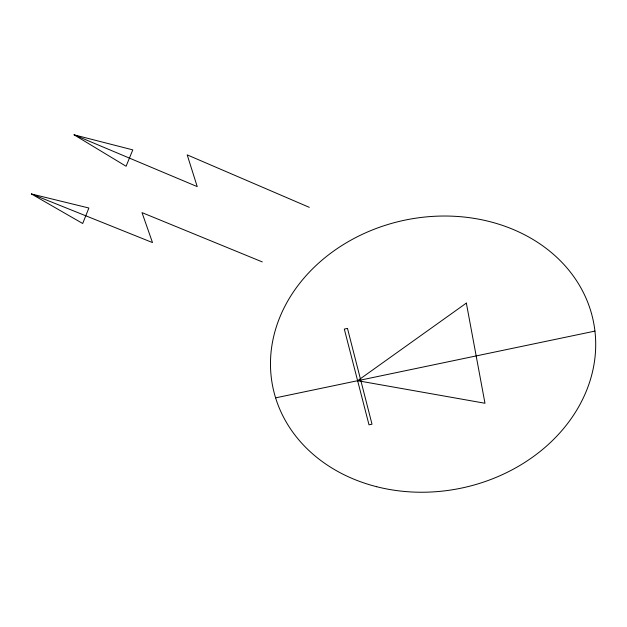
<?xml version="1.0" encoding="UTF-8"?>
<svg xmlns="http://www.w3.org/2000/svg" width="627" height="627" viewBox="0 0 627 627"><rect width="100%" height="100%" fill="white"/><g stroke="black" fill="none" stroke-linecap="round" stroke-linejoin="round"><path stroke-width="0.94" d="M275.606 397.855L594.937 331.103M31.35 193.939L88.885 208.015L82.701 223.502L31.35 193.939L152.494 242.571L142.008 212.608L262.274 261.914M74.064 134.821L132.791 149.877L126.09 166.265L74.064 134.821L197.223 186.611L187.199 154.877L309.299 207.333M466.347 303.092L357.625 380.707L484.977 403.255L466.347 303.092M347.476 328.407L344.301 329.081L369.005 424.816L372.015 424.197L347.476 328.407M376.686 486.717A163.608 136.929 -11.6 0 0 593.377 321.337A163.608 136.929 -11.6 0 0 329.206 254.35A163.608 136.929 -11.6 0 0 376.686 486.717"/></g></svg>
